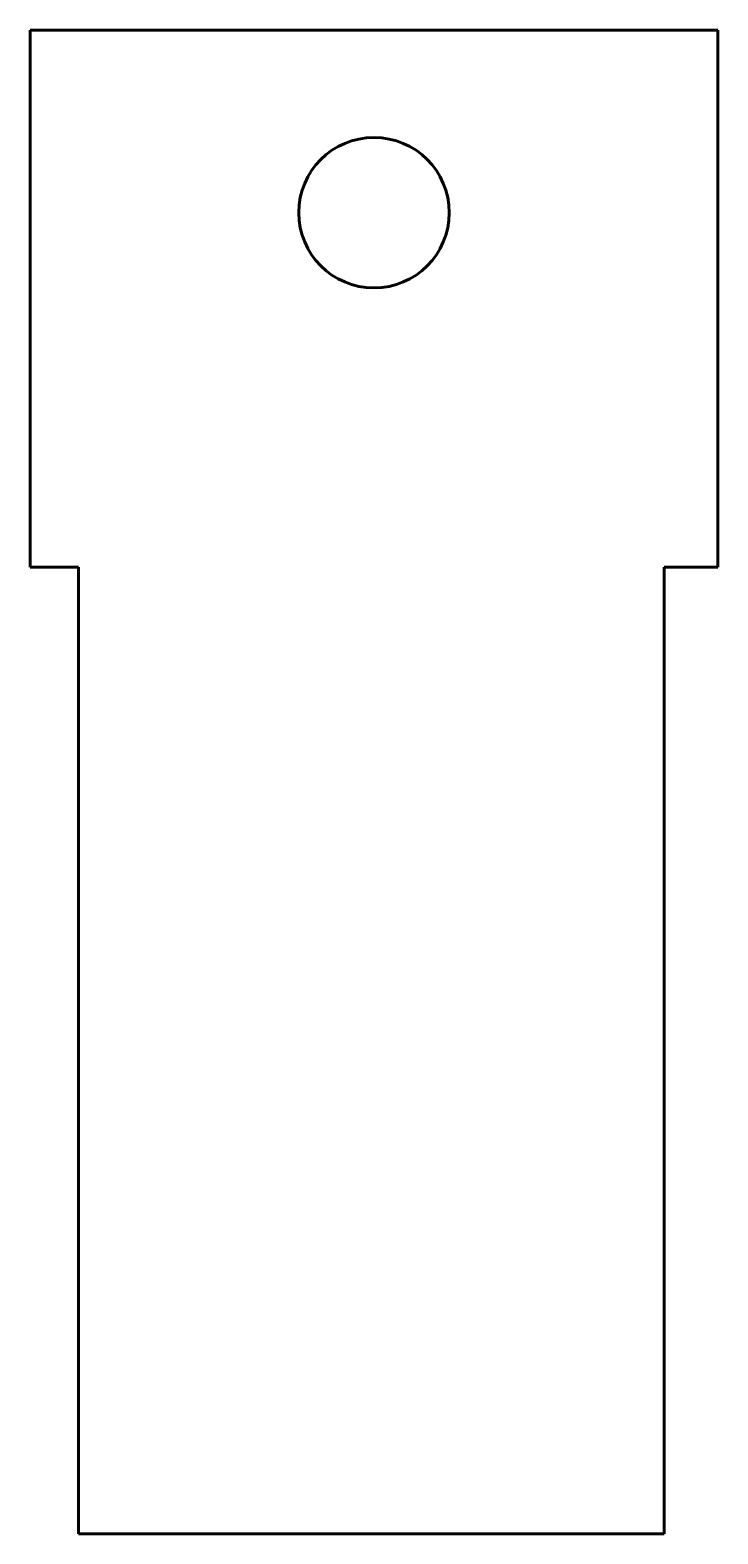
# Model space of a CAD drawing. Header units: millimetres. Extents: x 170 to 234, y -73 to 67.
import ezdxf

# ---------------------------------------------------------------- set-up
doc = ezdxf.new("R2010")
doc.units = ezdxf.units.MM
doc.linetypes.add('K5LT_BASIC', pattern=[0])

msp = doc.modelspace()

# ---------------------------------------------------------------- linework, layer by layer
at = {"color": 5, "linetype": 'K5LT_BASIC', "lineweight": 60, "true_color": 0x0000ff}
for p, q in [((169.71, 17.2), (169.71, 67.2)), ((169.71, 67.2), (233.71, 67.2)), ((233.71, 67.2), (233.71, 17.2)), ((169.71, 17.2), (174.21, 17.2)), ((174.21, -72.8), (174.21, 17.2)), ((228.71, -72.8), (228.71, 17.2)), ((228.71, 17.2), (233.71, 17.2)), ((201.71, -72.8), (174.21, -72.8)), ((201.71, -72.8), (228.71, -72.8))]:
    msp.add_line(p, q, dxfattribs=at)
msp.add_circle((201.71, 50.2), 7, dxfattribs=at)

doc.saveas('drawing.dxf')
